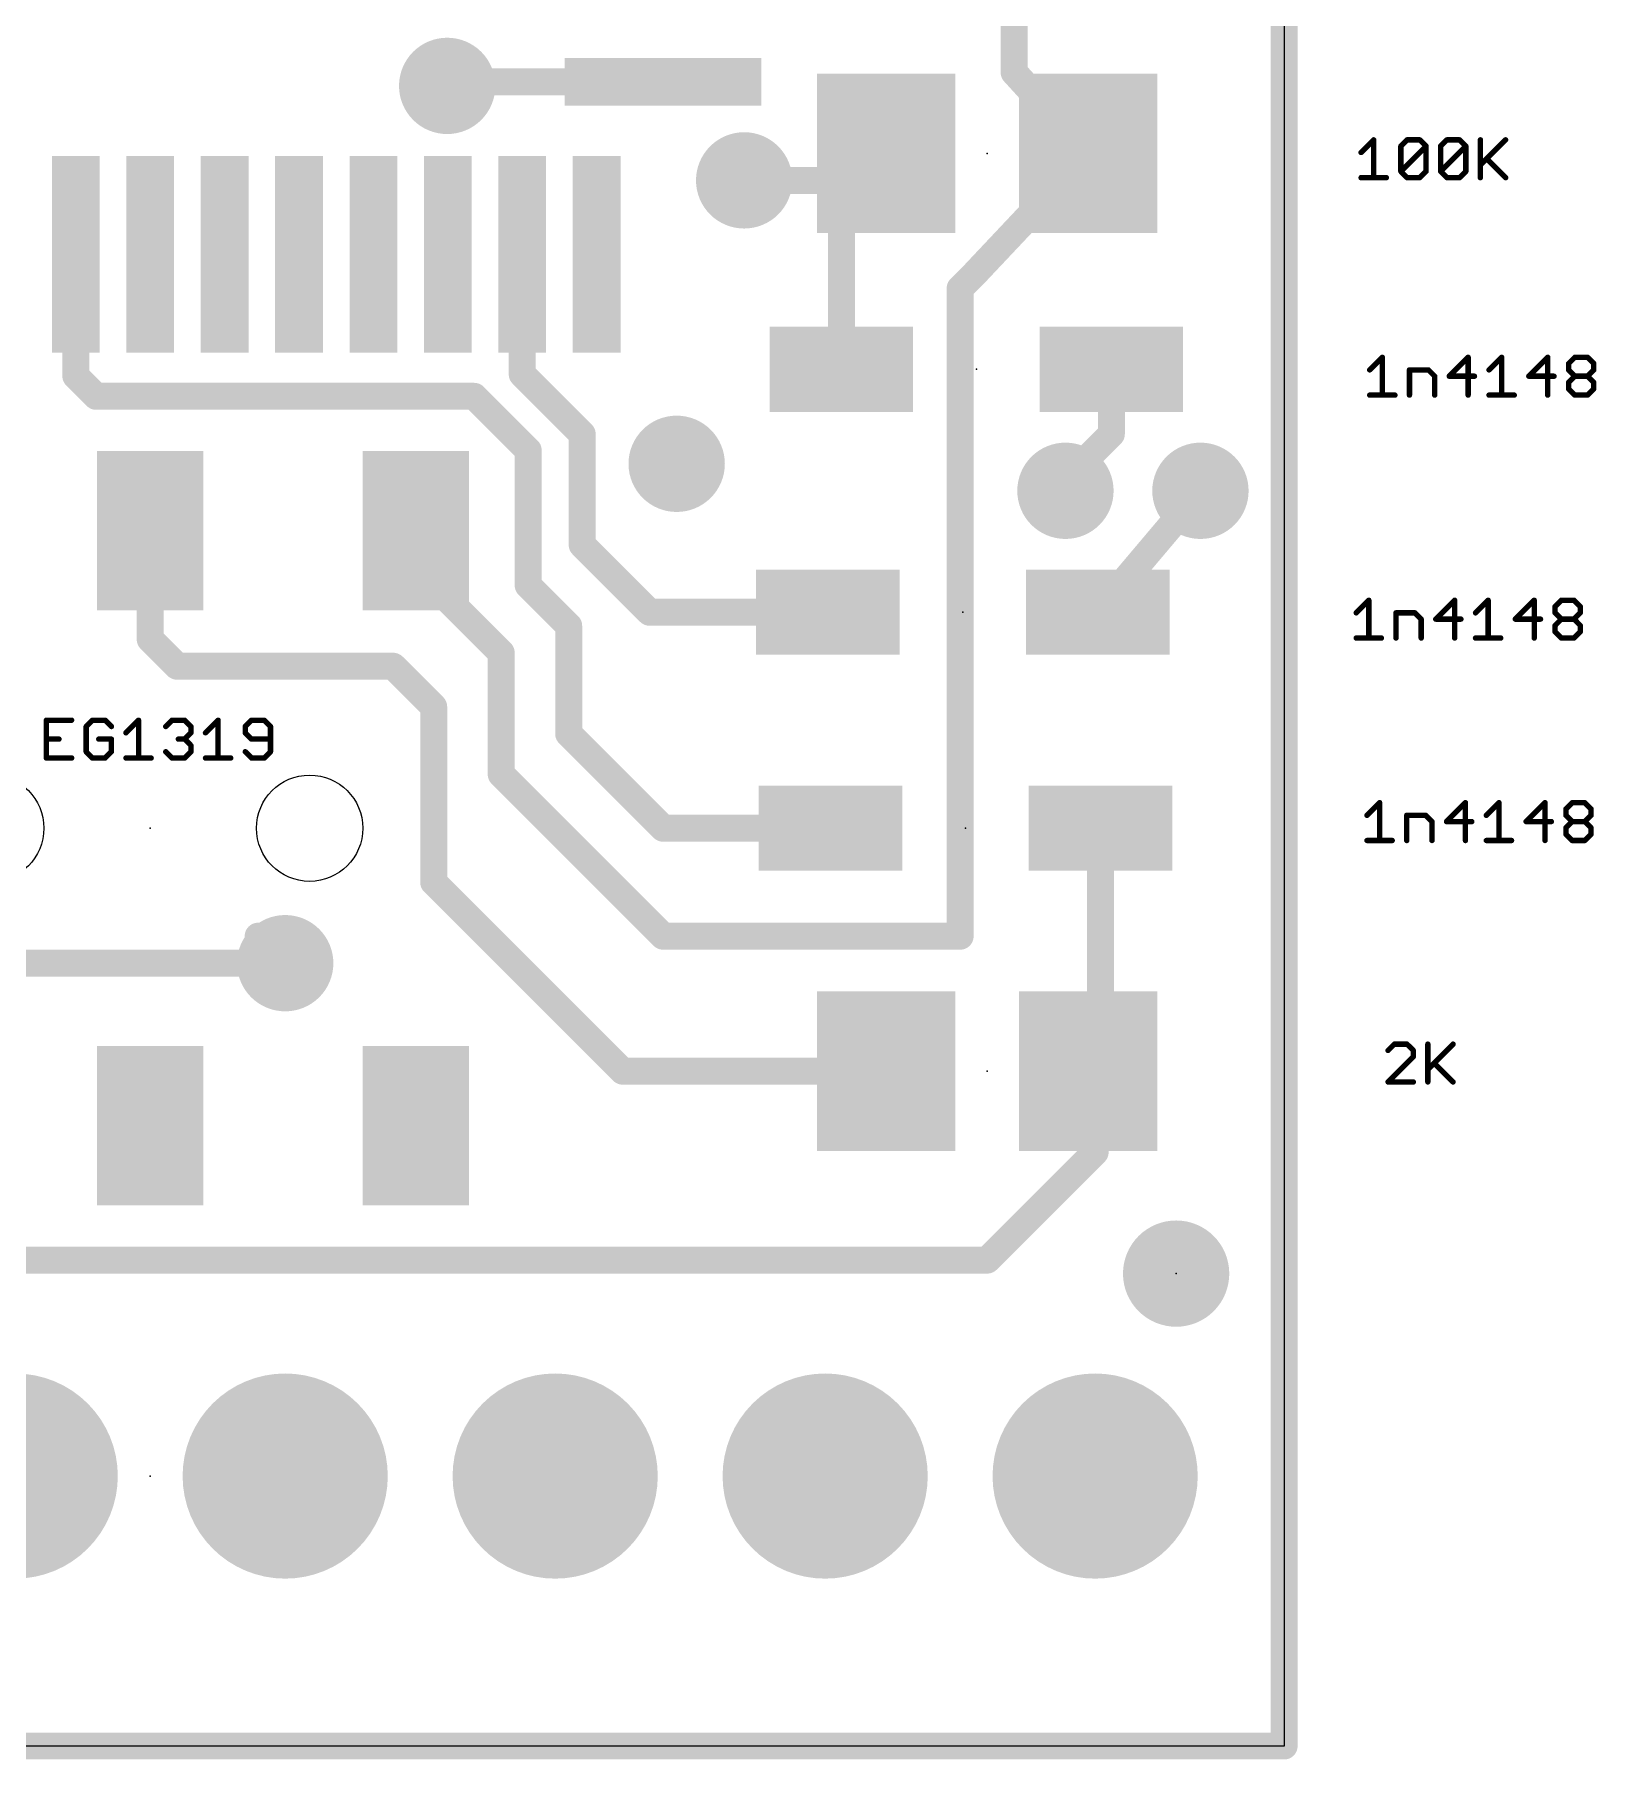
# Model space of a CAD drawing. Extents: x -0.1 to 24.3, y -0.1 to 31.9.
# Drawn here: x 9.58 to 24.27, y -0.13 to 16.1 of the extents above; entities that cross this region are included whole.
import ezdxf

# ---------------------------------------------------------------- set-up
doc = ezdxf.new("R2010")
doc.units = 0
for name, color, linetype in [('1', 12, 'CONTINUOUS'), ('17', 110, 'CONTINUOUS'), ('18', 110, 'CONTINUOUS'), ('20', 53, 'CONTINUOUS'), ('23', 53, 'CONTINUOUS'), ('27', 253, 'CONTINUOUS')]:
    doc.layers.add(name, color=color, linetype=linetype)

# ---------------------------------------------------------------- blocks, each defined once
blk = doc.blocks.new('RECT')
blk.add_solid([(-0.5, -0.5), (0.5, -0.5), (-0.5, 0.5), (0.5, 0.5)])
blk = doc.blocks.new('PIE')
at = {"const_width": 0.5}
blk.add_lwpolyline([(0, -0.25, 1), (0, 0.25, 1), (0, -0.25)], format="xyb", dxfattribs=at)
blk = doc.blocks.new('ROUNDP')
at = {"const_width": 0.5}
blk.add_lwpolyline([(0, -0.25, 1), (0, 0.25, 1), (0, -0.25)], format="xyb", dxfattribs=at)
blk = doc.blocks.new('ROUNDV')
at = {"const_width": 0.5}
blk.add_lwpolyline([(0, -0.25, 1), (0, 0.25, 1), (0, -0.25)], format="xyb", dxfattribs=at)

msp = doc.modelspace()

# ---------------------------------------------------------------- linework, layer by layer
at = {"layer": '1', "const_width": 0.254}
for points in [[(21.336, 29.21), (21.336, 0)], [(18.796, 17.399), (18.796, 15.748)], [(13.55, 15.66), (13.462, 15.621)], [(15.493, 15.66), (13.55, 15.66)], [(18.796, 15.748), (19.492, 14.986)], [(17.592, 14.986), (17.1704, 14.6304)], [(18.415, 13.843), (19.492, 14.986)], [(17.0688, 14.732), (16.256, 14.732)], [(17.1704, 14.6304), (17.0688, 14.732)], [(17.1704, 14.6304), (17.1704, 12.954)], [(9.968, 14.035), (9.968, 12.892)], [(14.168, 14.035), (14.168, 12.9084)], [(18.288, 13.716), (18.415, 13.843)], [(18.288, 13.716), (18.288, 7.62)], [(9.968, 12.892), (10.16, 12.7)], [(14.168, 12.9084), (14.732, 12.3444)], [(19.7104, 12.954), (19.7104, 12.3444)], [(10.16, 12.7), (13.716, 12.7)], [(13.716, 12.7), (14.224, 12.192)], [(14.732, 12.3444), (14.732, 11.303)], [(19.7104, 12.3444), (19.304, 11.938)], [(14.224, 12.192), (14.224, 10.922)], [(19.304, 11.938), (19.2786, 11.811)], [(19.5834, 10.668), (20.5486, 11.811)], [(10.668, 10.414), (10.668, 11.436)], [(13.162, 11.049), (13.168, 11.436)], [(14.732, 11.303), (15.367, 10.668)], [(13.335, 10.922), (13.162, 11.049)], [(13.97, 10.287), (13.335, 10.922)], [(14.224, 10.922), (14.605, 10.541)], [(16.51, 10.922), (16.764, 10.668)], [(15.367, 10.668), (17.0434, 10.668)], [(16.764, 10.668), (17.0434, 10.668)], [(14.605, 10.541), (14.605, 9.525)], [(10.922, 10.16), (10.668, 10.414)], [(13.97, 9.144), (13.97, 10.287)], [(12.954, 10.16), (10.922, 10.16)], [(13.335, 9.779), (12.954, 10.16)], [(13.335, 9.779), (13.335, 8.128)], [(14.605, 9.525), (15.494, 8.636)], [(15.494, 7.62), (13.97, 9.144)], [(19.6088, 8.636), (19.304, 8.89)], [(19.304, 8.89), (19.558, 8.636)], [(15.494, 8.636), (17.0688, 8.636)], [(19.6088, 6.6548), (19.6088, 8.636)], [(13.335, 8.128), (15.113, 6.35)], [(11.684, 7.62), (11.938, 7.366)], [(18.288, 7.62), (15.494, 7.62)], [(2.54, 7.366), (11.938, 7.366)], [(19.492, 6.35), (19.6088, 6.6548)], [(15.113, 6.35), (17.592, 6.35)], [(19.558, 5.588), (19.492, 6.35)], [(18.542, 4.572), (19.558, 5.588)], [(3.81, 4.572), (18.542, 4.572)], [(21.336, 0), (0, 0)]]:
    msp.add_lwpolyline(points, dxfattribs=at)
at = {"layer": '1', "const_width": 0.127}
for points in [[(13.55, 15.7235, 1), (13.55, 15.5965)], [(13.5757, 15.6019, 1), (13.5243, 15.7181)], [(15.493, 15.5965, 1), (15.493, 15.7235)], [(18.8429, 15.7908, 1), (18.7491, 15.7052)], [(18.7325, 15.748, 1), (18.8595, 15.748)], [(13.4363, 15.6791, 1), (13.4877, 15.5629)], [(17.6329, 14.9375, 1), (17.5511, 15.0345)], [(19.5382, 14.9425, 1), (19.4458, 15.0295)], [(19.4451, 14.9432, 1), (19.5389, 15.0288)], [(16.256, 14.7955, 1), (16.256, 14.6685)], [(17.1137, 14.7769, 1), (17.0239, 14.6871)], [(17.0688, 14.6685, 1), (17.0688, 14.7955)], [(17.2339, 14.6304, 1), (17.1069, 14.6304)], [(17.1295, 14.6789, 1), (17.2113, 14.5819)], [(17.1255, 14.5855, 1), (17.2153, 14.6753)], [(10.0315, 14.035, 1), (9.9045, 14.035)], [(14.2315, 14.035, 1), (14.1045, 14.035)], [(18.4599, 13.7981, 1), (18.3701, 13.8879)], [(18.3515, 13.716, 1), (18.2245, 13.716)], [(18.2431, 13.7609, 1), (18.3329, 13.6711)], [(18.3688, 13.8865, 1), (18.4612, 13.7995)], [(10.0129, 12.9369, 1), (9.9231, 12.8471)], [(14.2129, 12.9533, 1), (14.1231, 12.8635)], [(17.1069, 12.954, 1), (17.2339, 12.954)], [(19.7739, 12.954, 1), (19.6469, 12.954)], [(9.9045, 12.892, 1), (10.0315, 12.892)], [(10.16, 12.7635, 1), (10.16, 12.6365)], [(13.7609, 12.7449, 1), (13.6711, 12.6551)], [(13.716, 12.6365, 1), (13.716, 12.7635)], [(14.1045, 12.9084, 1), (14.2315, 12.9084)], [(10.1151, 12.6551, 1), (10.2049, 12.7449)], [(14.7955, 12.3444, 1), (14.6685, 12.3444)], [(14.6871, 12.2995, 1), (14.7769, 12.3893)], [(19.6469, 12.3444, 1), (19.7739, 12.3444)], [(19.7553, 12.2995, 1), (19.6655, 12.3893)], [(14.2875, 12.192, 1), (14.1605, 12.192)], [(14.1791, 12.1471, 1), (14.2689, 12.2369)], [(19.2591, 11.9829, 1), (19.3489, 11.8931)], [(19.3663, 11.9255, 1), (19.2417, 11.9505)], [(19.2163, 11.8235, 1), (19.3409, 11.7985)], [(20.5971, 11.77, 1), (20.5001, 11.852)], [(10.7315, 11.436, 1), (10.6045, 11.436)], [(13.2315, 11.435, 1), (13.1045, 11.437)], [(14.7769, 11.3479, 1), (14.6871, 11.2581)], [(14.6685, 11.303, 1), (14.7955, 11.303)], [(13.1996, 11.1002, 1), (13.1244, 10.9978)], [(13.0985, 11.05, 1), (13.2255, 11.048)], [(13.3799, 10.9669, 1), (13.2901, 10.8771)], [(14.2689, 10.9669, 1), (14.1791, 10.8771)], [(16.5549, 10.9669, 1), (16.4651, 10.8771)], [(13.2974, 10.8708, 1), (13.3726, 10.9732)], [(14.1605, 10.922, 1), (14.2875, 10.922)], [(15.367, 10.7315, 1), (15.367, 10.6045)], [(15.3221, 10.6231, 1), (15.4119, 10.7129)], [(16.764, 10.7315, 1), (16.764, 10.6045)], [(16.7191, 10.6231, 1), (16.8089, 10.7129)], [(17.0434, 10.6045, 1), (17.0434, 10.7315)], [(17.0434, 10.6045, 1), (17.0434, 10.7315)], [(19.5349, 10.709, 1), (19.6319, 10.627)], [(14.6685, 10.541, 1), (14.5415, 10.541)], [(14.5601, 10.4961, 1), (14.6499, 10.5859)], [(10.7129, 10.4589, 1), (10.6231, 10.3691)], [(10.6045, 10.414, 1), (10.7315, 10.414)], [(14.0335, 10.287, 1), (13.9065, 10.287)], [(13.9251, 10.2421, 1), (14.0149, 10.3319)], [(10.922, 10.2235, 1), (10.922, 10.0965)], [(10.8771, 10.1151, 1), (10.9669, 10.2049)], [(12.9989, 10.2049, 1), (12.9091, 10.1151)], [(12.954, 10.0965, 1), (12.954, 10.2235)], [(13.3985, 9.779, 1), (13.2715, 9.779)], [(13.2901, 9.7341, 1), (13.3799, 9.8239)], [(14.6499, 9.5699, 1), (14.5601, 9.4801)], [(14.5415, 9.525, 1), (14.6685, 9.525)], [(14.0149, 9.1889, 1), (13.9251, 9.0991)], [(13.9065, 9.144, 1), (14.0335, 9.144)], [(19.3447, 8.9388, 1), (19.2633, 8.8412)], [(19.3489, 8.9349, 1), (19.2591, 8.8451)], [(15.494, 8.6995, 1), (15.494, 8.5725)], [(15.4491, 8.5911, 1), (15.5389, 8.6809)], [(17.0688, 8.5725, 1), (17.0688, 8.6995)], [(19.5131, 8.5911, 1), (19.6029, 8.6809)], [(19.6723, 8.636, 1), (19.5453, 8.636)], [(19.5681, 8.5872, 1), (19.6495, 8.6848)], [(13.3799, 8.1729, 1), (13.2901, 8.0831)], [(13.2715, 8.128, 1), (13.3985, 8.128)], [(11.7289, 7.6649, 1), (11.6391, 7.5751)], [(15.494, 7.6835, 1), (15.494, 7.5565)], [(15.4491, 7.5751, 1), (15.5389, 7.6649)], [(18.2245, 7.62, 1), (18.3515, 7.62)], [(18.288, 7.5565, 1), (18.288, 7.6835)], [(11.8931, 7.3211, 1), (11.9829, 7.4109)], [(11.938, 7.3025, 1), (11.938, 7.4295)], [(19.5453, 6.6548, 1), (19.6723, 6.6548)], [(19.6681, 6.6321, 1), (19.5495, 6.6775)], [(15.113, 6.4135, 1), (15.113, 6.2865)], [(15.0681, 6.3051, 1), (15.1579, 6.3949)], [(17.592, 6.2865, 1), (17.592, 6.4135)], [(19.5553, 6.3555, 1), (19.4287, 6.3445)], [(19.4327, 6.3727, 1), (19.5513, 6.3273)], [(19.6029, 5.5431, 1), (19.5131, 5.6329)], [(19.4947, 5.5825, 1), (19.6213, 5.5935)], [(18.4971, 4.6169, 1), (18.5869, 4.5271)], [(18.542, 4.5085, 1), (18.542, 4.6355)], [(21.2725, 0, 1), (21.3995, 0)], [(21.336, -0.0635, 1), (21.336, 0.0635)]]:
    msp.add_lwpolyline(points, format="xyb", dxfattribs=at)
at = {"layer": '20'}
for p, q in [((21.336, 29.21), (21.336, 0)), ((21.336, 0), (0, 0))]:
    msp.add_line(p, q, dxfattribs=at)
for centre in [(9.168, 8.636), (12.168, 8.636)]:
    msp.add_circle(centre, 0.5, dxfattribs=at)
at = {"layer": '23'}
for p in [(18.542, 14.986), (18.4404, 12.954), (18.3134, 10.668), (10.668, 8.636), (18.3388, 8.636), (18.542, 6.35), (20.32, 4.445), (10.668, 2.54)]:
    msp.add_point(p, dxfattribs=at)
at = {"layer": '27', "const_width": 0.0508}
for points in [[(22.0599, 14.9947), (22.1785, 15.1133)], [(22.1785, 15.1133), (22.1785, 14.7574)], [(22.4341, 15.054), (22.4934, 15.1133)], [(22.4934, 15.1133), (22.6121, 15.1133)], [(22.6121, 15.1133), (22.6714, 15.054)], [(22.8083, 15.054), (22.8676, 15.1133)], [(22.8676, 15.1133), (22.9863, 15.1133)], [(22.9863, 15.1133), (23.0456, 15.054)], [(23.1825, 15.1133), (23.1825, 14.7574)], [(23.1825, 14.876), (23.4198, 15.1133)], [(22.4341, 14.8167), (22.4341, 15.054)], [(22.4341, 14.8167), (22.6714, 15.054)], [(22.6714, 15.054), (22.6714, 14.8167)], [(22.8083, 14.8167), (22.8083, 15.054)], [(22.8083, 14.8167), (23.0456, 15.054)], [(23.0456, 15.054), (23.0456, 14.8167)], [(23.2418, 14.9354), (23.4198, 14.7574)], [(22.0599, 14.7574), (22.2972, 14.7574)], [(22.4934, 14.7574), (22.4341, 14.8167)], [(22.6121, 14.7574), (22.4934, 14.7574)], [(22.6714, 14.8167), (22.6121, 14.7574)], [(22.8676, 14.7574), (22.8083, 14.8167)], [(22.9863, 14.7574), (22.8676, 14.7574)], [(23.0456, 14.8167), (22.9863, 14.7574)], [(22.141, 12.9487), (22.2596, 13.0673)], [(22.2596, 13.0673), (22.2596, 12.7114)], [(23.0674, 13.0673), (22.8894, 12.8894)], [(23.0674, 12.7114), (23.0674, 13.0673)], [(23.2636, 12.9487), (23.3823, 13.0673)], [(23.3823, 13.0673), (23.3823, 12.7114)], [(23.8158, 13.0673), (23.6378, 12.8894)], [(23.8158, 12.7114), (23.8158, 13.0673)], [(24.012, 13.008), (24.0713, 13.0673)], [(24.012, 12.9487), (24.012, 13.008)], [(24.0713, 13.0673), (24.19, 13.0673)], [(24.19, 13.0673), (24.2493, 13.008)], [(24.2493, 13.008), (24.2493, 12.9487)], [(22.5152, 12.7114), (22.5152, 12.9487)], [(22.5152, 12.9487), (22.6932, 12.9487)], [(22.6932, 12.9487), (22.7525, 12.8894)], [(22.7525, 12.8894), (22.7525, 12.7114)], [(22.8894, 12.8894), (23.1267, 12.8894)], [(23.6378, 12.8894), (23.8751, 12.8894)], [(24.0713, 12.8894), (24.012, 12.9487)], [(24.012, 12.83), (24.0713, 12.8894)], [(24.012, 12.7707), (24.012, 12.83)], [(24.0713, 12.8894), (24.19, 12.8894)], [(24.2493, 12.9487), (24.19, 12.8894)], [(24.19, 12.8894), (24.2493, 12.83)], [(24.2493, 12.83), (24.2493, 12.7707)], [(22.141, 12.7114), (22.3783, 12.7114)], [(23.2636, 12.7114), (23.5009, 12.7114)], [(24.0713, 12.7114), (24.012, 12.7707)], [(24.19, 12.7114), (24.0713, 12.7114)], [(24.2493, 12.7707), (24.19, 12.7114)], [(22.014, 10.6627), (22.1326, 10.7813)], [(22.1326, 10.7813), (22.1326, 10.4254)], [(22.9404, 10.7813), (22.7624, 10.6034)], [(22.9404, 10.4254), (22.9404, 10.7813)], [(23.1366, 10.6627), (23.2553, 10.7813)], [(23.2553, 10.7813), (23.2553, 10.4254)], [(23.6888, 10.7813), (23.5108, 10.6034)], [(23.6888, 10.4254), (23.6888, 10.7813)], [(23.885, 10.722), (23.9443, 10.7813)], [(23.885, 10.6627), (23.885, 10.722)], [(23.9443, 10.7813), (24.063, 10.7813)], [(24.063, 10.7813), (24.1223, 10.722)], [(24.1223, 10.722), (24.1223, 10.6627)], [(22.3882, 10.4254), (22.3882, 10.6627)], [(22.3882, 10.6627), (22.5662, 10.6627)], [(22.5662, 10.6627), (22.6255, 10.6034)], [(22.6255, 10.6034), (22.6255, 10.4254)], [(22.7624, 10.6034), (22.9997, 10.6034)], [(23.5108, 10.6034), (23.7481, 10.6034)], [(23.9443, 10.6034), (23.885, 10.6627)], [(23.885, 10.544), (23.9443, 10.6034)], [(23.885, 10.4847), (23.885, 10.544)], [(23.9443, 10.6034), (24.063, 10.6034)], [(24.1223, 10.6627), (24.063, 10.6034)], [(24.063, 10.6034), (24.1223, 10.544)], [(24.1223, 10.544), (24.1223, 10.4847)], [(22.014, 10.4254), (22.2513, 10.4254)], [(23.1366, 10.4254), (23.3739, 10.4254)], [(23.9443, 10.4254), (23.885, 10.4847)], [(24.063, 10.4254), (23.9443, 10.4254)], [(24.1223, 10.4847), (24.063, 10.4254)], [(9.9287, 9.6523), (9.6914, 9.6523)], [(9.6914, 9.6523), (9.6914, 9.2964)], [(10.1249, 9.6523), (10.0656, 9.593)], [(10.0656, 9.593), (10.0656, 9.3557)], [(10.2436, 9.6523), (10.1249, 9.6523)], [(10.3029, 9.593), (10.2436, 9.6523)], [(10.4398, 9.5337), (10.5584, 9.6523)], [(10.5584, 9.6523), (10.5584, 9.2964)], [(10.814, 9.593), (10.8733, 9.6523)], [(10.8733, 9.6523), (10.992, 9.6523)], [(10.992, 9.6523), (11.0513, 9.593)], [(11.0513, 9.593), (11.0513, 9.5337)], [(11.1882, 9.5337), (11.3069, 9.6523)], [(11.3069, 9.6523), (11.3069, 9.2964)], [(11.6217, 9.6523), (11.5624, 9.593)], [(11.5624, 9.593), (11.5624, 9.5337)], [(11.7404, 9.6523), (11.6217, 9.6523)], [(11.7997, 9.593), (11.7404, 9.6523)], [(11.7997, 9.3557), (11.7997, 9.593)], [(9.6914, 9.4744), (9.81, 9.4744)], [(10.3029, 9.4744), (10.1842, 9.4744)], [(10.3029, 9.3557), (10.3029, 9.4744)], [(10.992, 9.4744), (10.9327, 9.4744)], [(11.0513, 9.5337), (10.992, 9.4744)], [(10.992, 9.4744), (11.0513, 9.415)], [(11.0513, 9.415), (11.0513, 9.3557)], [(11.5624, 9.5337), (11.6217, 9.4744)], [(11.6217, 9.4744), (11.7997, 9.4744)], [(9.6914, 9.2964), (9.9287, 9.2964)], [(10.0656, 9.3557), (10.1249, 9.2964)], [(10.1249, 9.2964), (10.2436, 9.2964)], [(10.2436, 9.2964), (10.3029, 9.3557)], [(10.4398, 9.2964), (10.6771, 9.2964)], [(10.8733, 9.2964), (10.814, 9.3557)], [(10.992, 9.2964), (10.8733, 9.2964)], [(11.0513, 9.3557), (10.992, 9.2964)], [(11.1882, 9.2964), (11.4255, 9.2964)], [(11.5624, 9.3557), (11.6217, 9.2964)], [(11.6217, 9.2964), (11.7404, 9.2964)], [(11.7404, 9.2964), (11.7997, 9.3557)], [(22.1156, 8.7577), (22.2342, 8.8763)], [(22.2342, 8.8763), (22.2342, 8.5204)], [(22.4898, 8.5204), (22.4898, 8.7577)], [(22.4898, 8.7577), (22.6678, 8.7577)], [(22.6678, 8.7577), (22.7271, 8.6983)], [(23.042, 8.8763), (22.864, 8.6983)], [(23.042, 8.5204), (23.042, 8.8763)], [(23.2382, 8.7577), (23.3569, 8.8763)], [(23.3569, 8.8763), (23.3569, 8.5204)], [(23.7904, 8.8763), (23.6124, 8.6983)], [(23.7904, 8.5204), (23.7904, 8.8763)], [(23.9866, 8.817), (24.0459, 8.8763)], [(23.9866, 8.7577), (23.9866, 8.817)], [(24.0459, 8.6983), (23.9866, 8.7577)], [(24.0459, 8.8763), (24.1646, 8.8763)], [(24.1646, 8.8763), (24.2239, 8.817)], [(24.2239, 8.7577), (24.1646, 8.6983)], [(24.2239, 8.817), (24.2239, 8.7577)], [(22.7271, 8.6983), (22.7271, 8.5204)], [(22.864, 8.6983), (23.1013, 8.6983)], [(23.6124, 8.6983), (23.8497, 8.6983)], [(23.9866, 8.639), (24.0459, 8.6983)], [(23.9866, 8.5797), (23.9866, 8.639)], [(24.0459, 8.5204), (23.9866, 8.5797)], [(24.0459, 8.6983), (24.1646, 8.6983)], [(24.1646, 8.6983), (24.2239, 8.639)], [(24.2239, 8.5797), (24.1646, 8.5204)], [(24.2239, 8.639), (24.2239, 8.5797)], [(22.1156, 8.5204), (22.3529, 8.5204)], [(23.2382, 8.5204), (23.4755, 8.5204)], [(24.1646, 8.5204), (24.0459, 8.5204)], [(22.3732, 6.6043), (22.3139, 6.545)], [(22.3139, 6.2484), (22.5512, 6.4857)], [(22.4918, 6.6043), (22.3732, 6.6043)], [(22.5512, 6.545), (22.4918, 6.6043)], [(22.5512, 6.4857), (22.5512, 6.545)], [(22.6881, 6.6043), (22.6881, 6.2484)], [(22.6881, 6.367), (22.9254, 6.6043)], [(22.7474, 6.4264), (22.9254, 6.2484)], [(22.5512, 6.2484), (22.3139, 6.2484)]]:
    msp.add_lwpolyline(points, dxfattribs=at)
at = {"layer": '27', "const_width": 0.0254}
for points in [[(22.1912, 15.1133, 1), (22.1658, 15.1133)], [(22.1875, 15.1043, 1), (22.1696, 15.1223)], [(22.4934, 15.126, 1), (22.4934, 15.1006)], [(22.5024, 15.1043, 1), (22.4844, 15.1223)], [(22.621, 15.1223, 1), (22.6031, 15.1043)], [(22.6121, 15.1006, 1), (22.6121, 15.126)], [(22.8676, 15.126, 1), (22.8676, 15.1006)], [(22.8766, 15.1043, 1), (22.8586, 15.1223)], [(22.9952, 15.1223, 1), (22.9773, 15.1043)], [(22.9863, 15.1006, 1), (22.9863, 15.126)], [(23.1952, 15.1133, 1), (23.1698, 15.1133)], [(23.4288, 15.1043, 1), (23.4108, 15.1223)], [(22.0509, 15.0036, 1), (22.0689, 14.9857)], [(22.4468, 15.054, 1), (22.4214, 15.054)], [(22.4251, 15.063, 1), (22.4431, 15.045)], [(22.6841, 15.054, 1), (22.6587, 15.054)], [(22.6804, 15.045, 1), (22.6624, 15.063)], [(22.6624, 15.045, 1), (22.6804, 15.063)], [(22.821, 15.054, 1), (22.7956, 15.054)], [(22.7993, 15.063, 1), (22.8173, 15.045)], [(23.0583, 15.054, 1), (23.0329, 15.054)], [(23.0546, 15.045, 1), (23.0366, 15.063)], [(23.0366, 15.045, 1), (23.0546, 15.063)], [(23.2508, 14.9443, 1), (23.2329, 14.9264)], [(22.0599, 14.7701, 1), (22.0599, 14.7447)], [(22.2972, 14.7447, 1), (22.2972, 14.7701)], [(22.4431, 14.8257, 1), (22.4251, 14.8077)], [(22.4251, 14.8257, 1), (22.4431, 14.8077)], [(22.4214, 14.8167, 1), (22.4468, 14.8167)], [(22.4934, 14.7701, 1), (22.4934, 14.7447)], [(22.4844, 14.7484, 1), (22.5024, 14.7664)], [(22.6031, 14.7664, 1), (22.621, 14.7484)], [(22.6121, 14.7447, 1), (22.6121, 14.7701)], [(22.6587, 14.8167, 1), (22.6841, 14.8167)], [(22.6804, 14.8077, 1), (22.6624, 14.8257)], [(22.8173, 14.8257, 1), (22.7993, 14.8077)], [(22.7993, 14.8257, 1), (22.8173, 14.8077)], [(22.7956, 14.8167, 1), (22.821, 14.8167)], [(22.8676, 14.7701, 1), (22.8676, 14.7447)], [(22.8586, 14.7484, 1), (22.8766, 14.7664)], [(22.9773, 14.7664, 1), (22.9952, 14.7484)], [(22.9863, 14.7447, 1), (22.9863, 14.7701)], [(23.0329, 14.8167, 1), (23.0583, 14.8167)], [(23.0546, 14.8077, 1), (23.0366, 14.8257)], [(23.1735, 14.885, 1), (23.1915, 14.8671)], [(23.4108, 14.7484, 1), (23.4288, 14.7664)], [(22.1658, 14.7574, 1), (22.1912, 14.7574)], [(23.1698, 14.7574, 1), (23.1952, 14.7574)], [(22.2723, 13.0673, 1), (22.2469, 13.0673)], [(22.2686, 13.0583, 1), (22.2507, 13.0763)], [(23.0801, 13.0673, 1), (23.0547, 13.0673)], [(23.0763, 13.0583, 1), (23.0584, 13.0763)], [(23.395, 13.0673, 1), (23.3696, 13.0673)], [(23.3912, 13.0583, 1), (23.3733, 13.0763)], [(23.8285, 13.0673, 1), (23.8031, 13.0673)], [(23.8248, 13.0583, 1), (23.8068, 13.0763)], [(24.0247, 13.008, 1), (23.9993, 13.008)], [(24.0031, 13.017, 1), (24.021, 12.999)], [(24.0713, 13.08, 1), (24.0713, 13.0546)], [(24.0803, 13.0583, 1), (24.0624, 13.0763)], [(24.199, 13.0763, 1), (24.181, 13.0583)], [(24.19, 13.0546, 1), (24.19, 13.08)], [(24.262, 13.008, 1), (24.2366, 13.008)], [(24.2403, 12.999, 1), (24.2583, 13.017)], [(22.132, 12.9576, 1), (22.15, 12.9397)], [(22.5279, 12.9487, 1), (22.5025, 12.9487)], [(22.5152, 12.9614, 1), (22.5152, 12.936)], [(22.7021, 12.9576, 1), (22.6842, 12.9397)], [(22.6932, 12.936, 1), (22.6932, 12.9614)], [(22.7652, 12.8894, 1), (22.7398, 12.8894)], [(22.7435, 12.8804, 1), (22.7615, 12.8983)], [(22.8894, 12.9021, 1), (22.8894, 12.8766)], [(22.8804, 12.8983, 1), (22.8984, 12.8804)], [(23.1267, 12.8766, 1), (23.1267, 12.9021)], [(23.2546, 12.9576, 1), (23.2726, 12.9397)], [(23.6378, 12.9021, 1), (23.6378, 12.8766)], [(23.6288, 12.8983, 1), (23.6468, 12.8804)], [(23.8751, 12.8766, 1), (23.8751, 12.9021)], [(23.9993, 12.9487, 1), (24.0247, 12.9487)], [(24.0247, 12.83, 1), (23.9993, 12.83)], [(24.021, 12.9576, 1), (24.0031, 12.9397)], [(24.0031, 12.839, 1), (24.021, 12.8211)], [(24.0713, 12.9021, 1), (24.0713, 12.8766)], [(24.0803, 12.8804, 1), (24.0624, 12.8983)], [(24.0624, 12.8804, 1), (24.0803, 12.8983)], [(24.199, 12.8983, 1), (24.181, 12.8804)], [(24.181, 12.8983, 1), (24.199, 12.8804)], [(24.19, 12.8766, 1), (24.19, 12.9021)], [(24.2366, 12.9487, 1), (24.262, 12.9487)], [(24.262, 12.83, 1), (24.2366, 12.83)], [(24.2583, 12.9397, 1), (24.2403, 12.9576)], [(24.2403, 12.8211, 1), (24.2583, 12.839)], [(22.141, 12.7241, 1), (22.141, 12.6987)], [(22.2469, 12.7114, 1), (22.2723, 12.7114)], [(22.3783, 12.6987, 1), (22.3783, 12.7241)], [(22.5025, 12.7114, 1), (22.5279, 12.7114)], [(22.7398, 12.7114, 1), (22.7652, 12.7114)], [(23.0547, 12.7114, 1), (23.0801, 12.7114)], [(23.2636, 12.7241, 1), (23.2636, 12.6987)], [(23.3696, 12.7114, 1), (23.395, 12.7114)], [(23.5009, 12.6987, 1), (23.5009, 12.7241)], [(23.8031, 12.7114, 1), (23.8285, 12.7114)], [(23.9993, 12.7707, 1), (24.0247, 12.7707)], [(24.021, 12.7797, 1), (24.0031, 12.7617)], [(24.0713, 12.7241, 1), (24.0713, 12.6987)], [(24.0624, 12.7024, 1), (24.0803, 12.7204)], [(24.181, 12.7204, 1), (24.199, 12.7024)], [(24.19, 12.6987, 1), (24.19, 12.7241)], [(24.2366, 12.7707, 1), (24.262, 12.7707)], [(24.2583, 12.7617, 1), (24.2403, 12.7797)], [(22.1453, 10.7813, 1), (22.1199, 10.7813)], [(22.1416, 10.7723, 1), (22.1237, 10.7903)], [(22.9531, 10.7813, 1), (22.9277, 10.7813)], [(22.9493, 10.7723, 1), (22.9314, 10.7903)], [(23.268, 10.7813, 1), (23.2426, 10.7813)], [(23.2642, 10.7723, 1), (23.2463, 10.7903)], [(23.7015, 10.7813, 1), (23.6761, 10.7813)], [(23.6978, 10.7723, 1), (23.6798, 10.7903)], [(23.8977, 10.722, 1), (23.8723, 10.722)], [(23.8761, 10.731, 1), (23.894, 10.713)], [(23.9443, 10.794, 1), (23.9443, 10.7686)], [(23.9533, 10.7723, 1), (23.9354, 10.7903)], [(24.072, 10.7903, 1), (24.054, 10.7723)], [(24.063, 10.7686, 1), (24.063, 10.794)], [(24.135, 10.722, 1), (24.1096, 10.722)], [(24.1133, 10.713, 1), (24.1313, 10.731)], [(22.005, 10.6716, 1), (22.023, 10.6537)], [(22.4009, 10.6627, 1), (22.3755, 10.6627)], [(22.3882, 10.6754, 1), (22.3882, 10.65)], [(22.5751, 10.6716, 1), (22.5572, 10.6537)], [(22.5662, 10.65, 1), (22.5662, 10.6754)], [(22.6382, 10.6034, 1), (22.6128, 10.6034)], [(22.6165, 10.5944, 1), (22.6345, 10.6123)], [(22.7624, 10.6161, 1), (22.7624, 10.5907)], [(22.7534, 10.6123, 1), (22.7714, 10.5944)], [(22.9997, 10.5907, 1), (22.9997, 10.6161)], [(23.1276, 10.6716, 1), (23.1456, 10.6537)], [(23.5108, 10.6161, 1), (23.5108, 10.5907)], [(23.5018, 10.6123, 1), (23.5198, 10.5944)], [(23.7481, 10.5907, 1), (23.7481, 10.6161)], [(23.8723, 10.6627, 1), (23.8977, 10.6627)], [(23.8977, 10.544, 1), (23.8723, 10.544)], [(23.894, 10.6716, 1), (23.8761, 10.6537)], [(23.8761, 10.553, 1), (23.894, 10.5351)], [(23.9443, 10.6161, 1), (23.9443, 10.5907)], [(23.9533, 10.5944, 1), (23.9354, 10.6123)], [(23.9354, 10.5944, 1), (23.9533, 10.6123)], [(24.072, 10.6123, 1), (24.054, 10.5944)], [(24.054, 10.6123, 1), (24.072, 10.5944)], [(24.063, 10.5907, 1), (24.063, 10.6161)], [(24.1096, 10.6627, 1), (24.135, 10.6627)], [(24.135, 10.544, 1), (24.1096, 10.544)], [(24.1313, 10.6537, 1), (24.1133, 10.6716)], [(24.1133, 10.5351, 1), (24.1313, 10.553)], [(22.014, 10.4381, 1), (22.014, 10.4127)], [(22.1199, 10.4254, 1), (22.1453, 10.4254)], [(22.2513, 10.4127, 1), (22.2513, 10.4381)], [(22.3755, 10.4254, 1), (22.4009, 10.4254)], [(22.6128, 10.4254, 1), (22.6382, 10.4254)], [(22.9277, 10.4254, 1), (22.9531, 10.4254)], [(23.1366, 10.4381, 1), (23.1366, 10.4127)], [(23.2426, 10.4254, 1), (23.268, 10.4254)], [(23.3739, 10.4127, 1), (23.3739, 10.4381)], [(23.6761, 10.4254, 1), (23.7015, 10.4254)], [(23.8723, 10.4847, 1), (23.8977, 10.4847)], [(23.894, 10.4937, 1), (23.8761, 10.4757)], [(23.9443, 10.4381, 1), (23.9443, 10.4127)], [(23.9354, 10.4164, 1), (23.9533, 10.4344)], [(24.054, 10.4344, 1), (24.072, 10.4164)], [(24.063, 10.4127, 1), (24.063, 10.4381)], [(24.1096, 10.4847, 1), (24.135, 10.4847)], [(24.1313, 10.4757, 1), (24.1133, 10.4937)], [(9.6914, 9.665, 1), (9.6914, 9.6396)], [(9.7041, 9.6523, 1), (9.6787, 9.6523)], [(9.9287, 9.6396, 1), (9.9287, 9.665)], [(10.0783, 9.593, 1), (10.0529, 9.593)], [(10.0566, 9.602, 1), (10.0746, 9.584)], [(10.1249, 9.665, 1), (10.1249, 9.6396)], [(10.1339, 9.6433, 1), (10.1159, 9.6613)], [(10.2525, 9.6613, 1), (10.2346, 9.6433)], [(10.2436, 9.6396, 1), (10.2436, 9.665)], [(10.2939, 9.584, 1), (10.3119, 9.602)], [(10.5711, 9.6523, 1), (10.5457, 9.6523)], [(10.5674, 9.6433, 1), (10.5495, 9.6613)], [(10.805, 9.602, 1), (10.823, 9.584)], [(10.8733, 9.665, 1), (10.8733, 9.6396)], [(10.8823, 9.6433, 1), (10.8644, 9.6613)], [(11.0009, 9.6613, 1), (10.983, 9.6433)], [(10.992, 9.6396, 1), (10.992, 9.665)], [(11.064, 9.593, 1), (11.0386, 9.593)], [(11.0423, 9.584, 1), (11.0603, 9.602)], [(11.3196, 9.6523, 1), (11.2942, 9.6523)], [(11.3158, 9.6433, 1), (11.2979, 9.6613)], [(11.5751, 9.593, 1), (11.5497, 9.593)], [(11.5535, 9.602, 1), (11.5714, 9.584)], [(11.6217, 9.665, 1), (11.6217, 9.6396)], [(11.6307, 9.6433, 1), (11.6128, 9.6613)], [(11.7494, 9.6613, 1), (11.7314, 9.6433)], [(11.7404, 9.6396, 1), (11.7404, 9.665)], [(11.8124, 9.593, 1), (11.787, 9.593)], [(11.7907, 9.584, 1), (11.8087, 9.602)], [(9.6914, 9.4871, 1), (9.6914, 9.4617)], [(9.81, 9.4617, 1), (9.81, 9.4871)], [(10.1842, 9.4871, 1), (10.1842, 9.4617)], [(10.3156, 9.4744, 1), (10.2902, 9.4744)], [(10.3029, 9.4617, 1), (10.3029, 9.4871)], [(10.4308, 9.5426, 1), (10.4488, 9.5247)], [(10.9327, 9.4871, 1), (10.9327, 9.4617)], [(11.0009, 9.4833, 1), (10.983, 9.4654)], [(10.983, 9.4833, 1), (11.0009, 9.4654)], [(10.992, 9.4617, 1), (10.992, 9.4871)], [(11.0386, 9.5337, 1), (11.064, 9.5337)], [(11.064, 9.415, 1), (11.0386, 9.415)], [(11.0603, 9.5247, 1), (11.0423, 9.5426)], [(11.0423, 9.4061, 1), (11.0603, 9.424)], [(11.1792, 9.5426, 1), (11.1972, 9.5247)], [(11.5497, 9.5337, 1), (11.5751, 9.5337)], [(11.5714, 9.5426, 1), (11.5535, 9.5247)], [(11.6217, 9.4871, 1), (11.6217, 9.4617)], [(11.6128, 9.4654, 1), (11.6307, 9.4833)], [(11.7997, 9.4617, 1), (11.7997, 9.4871)], [(9.6914, 9.3091, 1), (9.6914, 9.2837)], [(9.6787, 9.2964, 1), (9.7041, 9.2964)], [(9.9287, 9.2837, 1), (9.9287, 9.3091)], [(10.0746, 9.3647, 1), (10.0566, 9.3467)], [(10.0529, 9.3557, 1), (10.0783, 9.3557)], [(10.1249, 9.3091, 1), (10.1249, 9.2837)], [(10.1159, 9.2874, 1), (10.1339, 9.3054)], [(10.2346, 9.3054, 1), (10.2525, 9.2874)], [(10.2436, 9.2837, 1), (10.2436, 9.3091)], [(10.2902, 9.3557, 1), (10.3156, 9.3557)], [(10.3119, 9.3467, 1), (10.2939, 9.3647)], [(10.4398, 9.3091, 1), (10.4398, 9.2837)], [(10.5457, 9.2964, 1), (10.5711, 9.2964)], [(10.6771, 9.2837, 1), (10.6771, 9.3091)], [(10.823, 9.3647, 1), (10.805, 9.3467)], [(10.8733, 9.3091, 1), (10.8733, 9.2837)], [(10.8644, 9.2874, 1), (10.8823, 9.3054)], [(10.983, 9.3054, 1), (11.0009, 9.2874)], [(10.992, 9.2837, 1), (10.992, 9.3091)], [(11.0386, 9.3557, 1), (11.064, 9.3557)], [(11.0603, 9.3467, 1), (11.0423, 9.3647)], [(11.1882, 9.3091, 1), (11.1882, 9.2837)], [(11.2942, 9.2964, 1), (11.3196, 9.2964)], [(11.4255, 9.2837, 1), (11.4255, 9.3091)], [(11.5714, 9.3647, 1), (11.5535, 9.3467)], [(11.6217, 9.3091, 1), (11.6217, 9.2837)], [(11.6128, 9.2874, 1), (11.6307, 9.3054)], [(11.7314, 9.3054, 1), (11.7494, 9.2874)], [(11.7404, 9.2837, 1), (11.7404, 9.3091)], [(11.787, 9.3557, 1), (11.8124, 9.3557)], [(11.8087, 9.3467, 1), (11.7907, 9.3647)], [(22.1066, 8.7666, 1), (22.1246, 8.7487)], [(22.2469, 8.8763, 1), (22.2215, 8.8763)], [(22.2432, 8.8673, 1), (22.2253, 8.8853)], [(22.5025, 8.7577, 1), (22.4771, 8.7577)], [(22.4898, 8.7704, 1), (22.4898, 8.745)], [(22.6767, 8.7666, 1), (22.6588, 8.7487)], [(22.6678, 8.745, 1), (22.6678, 8.7704)], [(23.0547, 8.8763, 1), (23.0293, 8.8763)], [(23.0509, 8.8673, 1), (23.033, 8.8853)], [(23.2292, 8.7666, 1), (23.2472, 8.7487)], [(23.3696, 8.8763, 1), (23.3442, 8.8763)], [(23.3658, 8.8673, 1), (23.3479, 8.8853)], [(23.8031, 8.8763, 1), (23.7777, 8.8763)], [(23.7994, 8.8673, 1), (23.7814, 8.8853)], [(23.9993, 8.817, 1), (23.9739, 8.817)], [(23.9739, 8.7577, 1), (23.9993, 8.7577)], [(23.9777, 8.826, 1), (23.9956, 8.808)], [(23.9956, 8.7666, 1), (23.9777, 8.7487)], [(24.0459, 8.889, 1), (24.0459, 8.8636)], [(24.0549, 8.8673, 1), (24.037, 8.8853)], [(24.1736, 8.8853, 1), (24.1556, 8.8673)], [(24.1646, 8.8636, 1), (24.1646, 8.889)], [(24.2366, 8.817, 1), (24.2112, 8.817)], [(24.2112, 8.7577, 1), (24.2366, 8.7577)], [(24.2149, 8.808, 1), (24.2329, 8.826)], [(24.2329, 8.7487, 1), (24.2149, 8.7666)], [(22.7398, 8.6983, 1), (22.7144, 8.6983)], [(22.7181, 8.6894, 1), (22.7361, 8.7073)], [(22.864, 8.7111, 1), (22.864, 8.6856)], [(22.855, 8.7073, 1), (22.873, 8.6894)], [(23.1013, 8.6856, 1), (23.1013, 8.7111)], [(23.6124, 8.7111, 1), (23.6124, 8.6856)], [(23.6034, 8.7073, 1), (23.6214, 8.6894)], [(23.8497, 8.6856, 1), (23.8497, 8.7111)], [(23.9993, 8.639, 1), (23.9739, 8.639)], [(23.9777, 8.648, 1), (23.9956, 8.6301)], [(23.9956, 8.5887, 1), (23.9777, 8.5707)], [(24.0459, 8.7111, 1), (24.0459, 8.6856)], [(24.0549, 8.6894, 1), (24.037, 8.7073)], [(24.037, 8.6894, 1), (24.0549, 8.7073)], [(24.1736, 8.7073, 1), (24.1556, 8.6894)], [(24.1556, 8.7073, 1), (24.1736, 8.6894)], [(24.1646, 8.6856, 1), (24.1646, 8.7111)], [(24.2366, 8.639, 1), (24.2112, 8.639)], [(24.2149, 8.6301, 1), (24.2329, 8.648)], [(24.2329, 8.5707, 1), (24.2149, 8.5887)], [(22.1156, 8.5331, 1), (22.1156, 8.5077)], [(22.2215, 8.5204, 1), (22.2469, 8.5204)], [(22.3529, 8.5077, 1), (22.3529, 8.5331)], [(22.4771, 8.5204, 1), (22.5025, 8.5204)], [(22.7144, 8.5204, 1), (22.7398, 8.5204)], [(23.0293, 8.5204, 1), (23.0547, 8.5204)], [(23.2382, 8.5331, 1), (23.2382, 8.5077)], [(23.3442, 8.5204, 1), (23.3696, 8.5204)], [(23.4755, 8.5077, 1), (23.4755, 8.5331)], [(23.7777, 8.5204, 1), (23.8031, 8.5204)], [(23.9739, 8.5797, 1), (23.9993, 8.5797)], [(24.0459, 8.5331, 1), (24.0459, 8.5077)], [(24.037, 8.5114, 1), (24.0549, 8.5294)], [(24.1556, 8.5294, 1), (24.1736, 8.5114)], [(24.1646, 8.5077, 1), (24.1646, 8.5331)], [(24.2112, 8.5797, 1), (24.2366, 8.5797)], [(22.3049, 6.554, 1), (22.3229, 6.536)], [(22.3732, 6.617, 1), (22.3732, 6.5916)], [(22.3822, 6.5953, 1), (22.3642, 6.6133)], [(22.5008, 6.6133, 1), (22.4829, 6.5953)], [(22.4918, 6.5916, 1), (22.4918, 6.617)], [(22.5639, 6.545, 1), (22.5385, 6.545)], [(22.5385, 6.4857, 1), (22.5639, 6.4857)], [(22.5422, 6.536, 1), (22.5601, 6.554)], [(22.5601, 6.4767, 1), (22.5422, 6.4946)], [(22.7008, 6.6043, 1), (22.6754, 6.6043)], [(22.9344, 6.5953, 1), (22.9164, 6.6133)], [(22.6791, 6.376, 1), (22.6971, 6.3581)], [(22.7564, 6.4353, 1), (22.7384, 6.4174)], [(22.3139, 6.2611, 1), (22.3139, 6.2357)], [(22.3049, 6.2574, 1), (22.3229, 6.2394)], [(22.5512, 6.2357, 1), (22.5512, 6.2611)], [(22.6754, 6.2484, 1), (22.7008, 6.2484)], [(22.9164, 6.2394, 1), (22.9344, 6.2574)]]:
    msp.add_lwpolyline(points, format="xyb", dxfattribs=at)

# ---------------------------------------------------------------- block references
at = {"layer": '1'}
for p, xscale, yscale in [((15.493, 15.66), 1.85, 0.45), ((17.592, 14.986), 1.3, 1.5), ((19.492, 14.986), 1.3, 1.5)]:
    msp.add_blockref('RECT', p, dxfattribs=dict(at, xscale=xscale, yscale=yscale))
for p, xscale, yscale, rotation in [((9.968, 14.035), 1.85, 0.45, 90), ((10.668, 14.035), 1.85, 0.45, 90), ((11.368, 14.035), 1.85, 0.45, 90), ((12.068, 14.035), 1.85, 0.45, 90), ((12.768, 14.035), 1.85, 0.45, 90), ((13.468, 14.035), 1.85, 0.45, 90), ((14.168, 14.035), 1.85, 0.45, 90), ((14.868, 14.035), 1.85, 0.45, 90), ((17.1704, 12.954), 1.35, 0.8, 180), ((19.7104, 12.954), 1.35, 0.8, 180), ((17.0434, 10.668), 1.35, 0.8, 180), ((19.5834, 10.668), 1.35, 0.8, 180), ((17.0688, 8.636), 1.35, 0.8, 180), ((19.6088, 8.636), 1.35, 0.8, 180), ((17.592, 6.35), 1.3, 1.5, 180), ((19.492, 6.35), 1.3, 1.5, 180)]:
    msp.add_blockref('RECT', p, dxfattribs=dict(at, xscale=xscale, yscale=yscale, rotation=rotation))
at = {"layer": '1', "yscale": 1.5, "rotation": 180}
for p in [(10.668, 11.436), (13.168, 11.436), (10.668, 5.836), (13.168, 5.836)]:
    msp.add_blockref('RECT', p, dxfattribs=at)
at = {"layer": '1'}
msp.add_blockref('PIE', (20.32, 4.445), dxfattribs=at)
at = {"layer": '17', "xscale": 1.9304, "yscale": 1.9304, "rotation": 270}
for p in [(9.398, 2.54), (11.938, 2.54), (14.478, 2.54), (17.018, 2.54), (19.558, 2.54)]:
    msp.add_blockref('ROUNDP', p, dxfattribs=at)
at = {"layer": '18', "xscale": 0.9064, "yscale": 0.9064}
for p in [(13.462, 15.621), (13.462, 15.621), (16.256, 14.732), (16.256, 14.732), (15.621, 12.065), (15.621, 12.065), (19.2786, 11.811), (19.2786, 11.811), (20.5486, 11.811), (20.5486, 11.811), (11.938, 7.366), (11.938, 7.366)]:
    msp.add_blockref('ROUNDV', p, dxfattribs=at)

doc.saveas('drawing.dxf')
